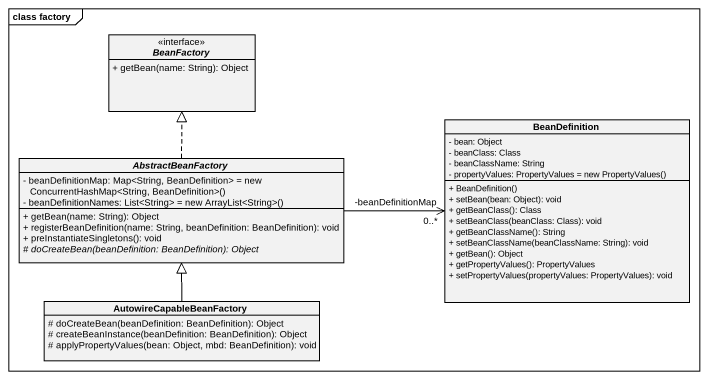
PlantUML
@startuml
mainframe class factory
hide circle
hide empty members
skinparam classAttributeIconSize 0
interface BeanFactory <<interface>> {
  + getBean(name: String): Object
}
class BeanDefinition {
  - bean: Object
  - beanClass: Class
  - beanClassName: String
  {field} - propertyValues: PropertyValues = new PropertyValues()
  + BeanDefinition()
  + setBean(bean: Object): void
  + getBeanClass(): Class
  + setBeanClass(beanClass: Class): void
  + getBeanClassName(): String
  + setBeanClassName(beanClassName: String): void
  + getBean(): Object
  + getPropertyValues(): PropertyValues
  + setPropertyValues(propertyValues: PropertyValues): void
}
abstract class AbstractBeanFactory {
  {field} - beanDefinitionMap: Map<String, BeanDefinition> = new ConcurrentHashMap<String, BeanDefinition>()
  {field} - beanDefinitionNames: List<String> = new ArrayList<String>()
  + getBean(name: String): Object
  + registerBeanDefinition(name: String, beanDefinition: BeanDefinition): void
  + preInstantiateSingletons(): void
  {abstract} # doCreateBean(beanDefinition: BeanDefinition): Object
}
class AutowireCapableBeanFactory {
  # doCreateBean(beanDefinition: BeanDefinition): Object
  # createBeanInstance(beanDefinition: BeanDefinition): Object
  # applyPropertyValues(bean: Object, mbd: BeanDefinition): void
}
AbstractBeanFactory .up.|> BeanFactory
AbstractBeanFactory -right-> "-beanDefinitionMap\n0..*" BeanDefinition
AutowireCapableBeanFactory -up-|> AbstractBeanFactory
@enduml
